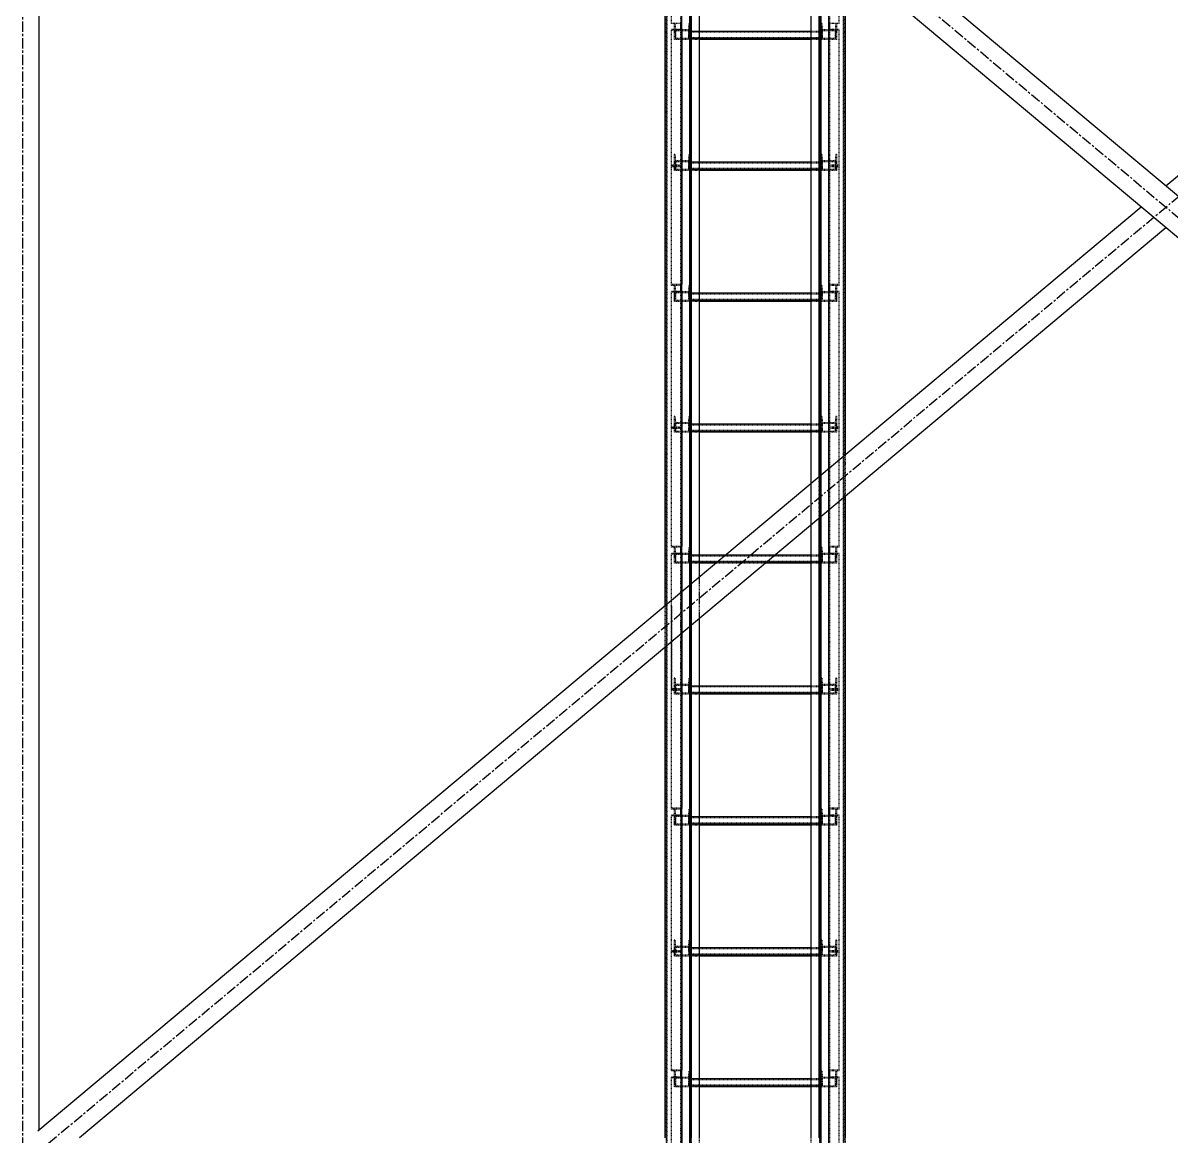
# Model space of a CAD drawing. Header units: millimetres. Extents: x 5143 to 30813, y 232 to 21408.
# Drawn here: x 10096 to 10972, y 12572 to 13421 of the extents above; entities that cross this region are included whole.
import ezdxf

# ---------------------------------------------------------------- set-up
doc = ezdxf.new("R2010")
doc.units = ezdxf.units.MM
doc.header["$LTSCALE"] = 0.25
for name, pattern in [('CENTER', [50.8, 31.75, -6.35, 6.35, -6.35]), ('XKITLINE00', [0]), ('XKITLINE02', [4, 2, -2]), ('XKITLINE03', [6, 3, -1, 1, -1])]:
    doc.linetypes.add(name, pattern=pattern)

msp = doc.modelspace()

# ---------------------------------------------------------------- linework, layer by layer
at = {"color": 1, "linetype": 'XKITLINE03'}
for p, q in [((10599, 12460.22), (10599, 14136.58)), ((10711, 12460.22), (10710.99, 14136.58)), ((10605, 12460.27), (10605, 14100.27)), ((10705, 14100.27), (10705, 12460.27)), ((10599.01, 13415.03), (10599.01, 13311.68)), ((10605.02, 13414.67), (10605.02, 13408.06)), ((10705, 13408.76), (10605.02, 13408.76)), ((10705, 13408.06), (10705, 13414.67)), ((10710.99, 13311.68), (10710.99, 13415.03)), ((10599.01, 13311.68), (10599.01, 13221.18)), ((10605.02, 13314.84), (10605.02, 13308.23)), ((10705, 13308.23), (10705, 13314.84)), ((10710.99, 13221.18), (10710.99, 13311.68)), ((10705, 13308.94), (10605.02, 13308.94)), ((10599.01, 13215.38), (10599.01, 13112.03)), ((10605.02, 13215.02), (10605.02, 13208.4)), ((10705, 13208.4), (10705, 13215.02)), ((10710.99, 13112.03), (10710.99, 13215.38)), ((10705, 13209.11), (10605.02, 13209.11)), ((10599.01, 13112.03), (10599.01, 13021.53)), ((10605.02, 13115.19), (10605.02, 13108.58)), ((10705, 13109.29), (10605.02, 13109.29)), ((10705, 13108.58), (10705, 13115.19)), ((10710.99, 13021.53), (10710.99, 13112.03)), ((10599.01, 13015.73), (10599.01, 12912.38)), ((10605.02, 13015.36), (10605.02, 13008.75)), ((10705, 13008.75), (10705, 13015.36)), ((10710.99, 12912.38), (10710.99, 13015.73)), ((10705, 13009.46), (10605.02, 13009.46)), ((10599.01, 12912.38), (10599.01, 12821.88)), ((10605.02, 12915.54), (10605.02, 12908.93)), ((10705, 12909.64), (10605.02, 12909.64)), ((10705, 12908.93), (10705, 12915.54)), ((10710.99, 12821.88), (10710.99, 12912.38)), ((10599.01, 12816.07), (10599.01, 12712.73)), ((10605.02, 12815.71), (10605.02, 12809.1)), ((10705, 12809.1), (10705, 12815.71)), ((10710.99, 12712.73), (10710.99, 12816.07)), ((10705, 12809.81), (10605.02, 12809.81)), ((10605.02, 12715.89), (10605.02, 12709.28)), ((10705, 12709.28), (10705, 12715.89)), ((10599.01, 12712.73), (10599.01, 12622.23)), ((10705, 12709.98), (10605.02, 12709.98)), ((10710.99, 12622.23), (10710.99, 12712.73)), ((10599.01, 12616.42), (10599.01, 12513.08)), ((10605.02, 12616.06), (10605.02, 12609.45)), ((10705, 12610.16), (10605.02, 12610.16)), ((10705, 12609.45), (10705, 12616.06)), ((10710.99, 12513.08), (10710.99, 12616.42))]:
    msp.add_line(p, q, dxfattribs=at)
at = {"color": 3, "linetype": 'XKITLINE02'}
for p, q in [((10587.15, 12464.01), (10587.15, 14108.01)), ((10587.68, 12464.27), (10587.68, 14108.55)), ((10604.92, 12464.27), (10604.92, 14108.55)), ((10605.45, 12464.01), (10605.45, 14108.01)), ((10704.55, 12464.01), (10704.54, 14108.01)), ((10705.08, 12464.27), (10705.07, 14108.55)), ((10722.31, 12464.27), (10722.31, 14108.55)), ((10722.85, 12464.01), (10722.84, 14108.01)), ((10605, 12460.27), (10605, 14101.46)), ((10605.85, 12460.36), (10605.85, 14101.37)), ((10612.5, 12461.41), (10612.5, 14101.41)), ((10704.15, 12460.36), (10704.15, 14101.37)), ((10705, 12460.27), (10705, 14101.46)), ((10606.3, 12512.75), (10606.3, 14066.32)), ((10723.69, 12527.64), (10723.69, 14052.58)), ((10697.5, 12461.41), (10697.5, 14036.38)), ((10591.01, 13420.22), (10591.01, 13511.34)), ((10598.21, 13414.69), (10598.21, 13510.72)), ((10599.01, 13414.69), (10599.01, 13511.34)), ((10710.99, 13414.69), (10710.99, 13511.34)), ((10711.79, 13414.69), (10711.79, 13510.72)), ((10718.99, 13420.22), (10718.99, 13511.34)), ((10598.21, 13420.22), (10591.01, 13420.22)), ((10593.7, 13420.16), (10593.02, 13420.16)), ((10593.02, 13420.16), (10593.02, 13414.67)), ((10593.02, 13420.16), (10593.02, 13413.55)), ((10593.7, 13420.16), (10594.08, 13415.37)), ((10593.7, 13420.16), (10593.7, 13413.55)), ((10599.01, 13420.5), (10598.21, 13420.5)), ((10598.21, 13312.23), (10598.21, 13420.5)), ((10599.01, 13311.68), (10599.01, 13420.5)), ((10604.34, 13420.16), (10603.95, 13415.37)), ((10605.02, 13420.16), (10604.34, 13420.16)), ((10604.34, 13420.16), (10604.34, 13413.55)), ((10605.02, 13420.16), (10605.02, 13414.67)), ((10605.02, 13420.16), (10605.02, 13413.55)), ((10705, 13420.16), (10705, 13413.55)), ((10705, 13420.16), (10705, 13414.67)), ((10705.68, 13420.16), (10705, 13420.16)), ((10705.68, 13420.16), (10705.68, 13413.55)), ((10705.68, 13420.16), (10706.06, 13415.37)), ((10710.99, 13311.68), (10710.99, 13420.5)), ((10711.79, 13420.5), (10710.99, 13420.5)), ((10711.79, 13312.23), (10711.79, 13420.5)), ((10718.99, 13420.22), (10711.79, 13420.22)), ((10716.32, 13420.16), (10715.93, 13415.37)), ((10716.32, 13420.16), (10716.32, 13413.55)), ((10717, 13420.16), (10716.32, 13420.16)), ((10717, 13420.16), (10717, 13413.55)), ((10717, 13420.16), (10717, 13414.67)), ((10598.21, 13415.58), (10591.01, 13415.58)), ((10591.01, 13311.68), (10591.01, 13415.58)), ((10599.01, 13415.03), (10591.01, 13415.03)), ((10605.02, 13414.67), (10593.02, 13414.67)), ((10593.02, 13414.67), (10593.02, 13408.06)), ((10593.7, 13413.55), (10593.02, 13413.55)), ((10593.02, 13413.55), (10593.02, 13408.06)), ((10605.02, 13408.06), (10593.02, 13408.06)), ((10593.7, 13413.55), (10594.08, 13408.75)), ((10603.95, 13415.37), (10594.08, 13415.37)), ((10594.08, 13415.37), (10594.08, 13408.75)), ((10603.95, 13408.75), (10594.08, 13408.75)), ((10599.01, 13414.69), (10598.21, 13414.69)), ((10603.95, 13415.37), (10603.95, 13408.75)), ((10604.34, 13413.55), (10603.95, 13408.75)), ((10605.02, 13413.55), (10604.34, 13413.55)), ((10605.02, 13414.67), (10605.02, 13408.06)), ((10605.02, 13408.06), (10605.02, 13414.25)), ((10612.5, 13414.25), (10605.02, 13414.25)), ((10705, 13414.21), (10605.02, 13414.21)), ((10705, 13413.59), (10605.02, 13413.59)), ((10605.02, 13413.55), (10605.02, 13408.06)), ((10705, 13413.55), (10605.02, 13413.55)), ((10705, 13409.4), (10605.02, 13409.4)), ((10705, 13408.82), (10605.02, 13408.82)), ((10612.5, 13408.76), (10605.02, 13408.76)), ((10612.5, 13408.06), (10605.02, 13408.06)), ((10705, 13414.25), (10697.5, 13414.25)), ((10705, 13408.76), (10697.5, 13408.76)), ((10705, 13408.06), (10697.5, 13408.06)), ((10705, 13414.67), (10705, 13408.06)), ((10717, 13414.67), (10705, 13414.67)), ((10705, 13408.06), (10705, 13414.25)), ((10705, 13413.55), (10705, 13408.06)), ((10705.68, 13413.55), (10705, 13413.55)), ((10717, 13408.06), (10705, 13408.06)), ((10705.68, 13413.55), (10706.06, 13408.75)), ((10706.06, 13415.37), (10706.06, 13408.75)), ((10715.93, 13415.37), (10706.06, 13415.37)), ((10715.93, 13408.75), (10706.06, 13408.75)), ((10718.99, 13415.03), (10710.99, 13415.03)), ((10711.79, 13414.69), (10710.99, 13414.69)), ((10718.99, 13415.58), (10711.79, 13415.58)), ((10715.93, 13415.37), (10715.93, 13408.75)), ((10716.32, 13413.55), (10715.93, 13408.75)), ((10717, 13413.55), (10716.32, 13413.55)), ((10717, 13414.67), (10717, 13408.06)), ((10717, 13413.55), (10717, 13408.06)), ((10718.99, 13311.68), (10718.99, 13415.58)), ((10593.7, 13320.33), (10593.02, 13320.33)), ((10593.02, 13320.33), (10593.02, 13314.84)), ((10593.02, 13320.33), (10593.02, 13313.72)), ((10593.7, 13320.33), (10594.08, 13315.54)), ((10593.7, 13320.33), (10593.7, 13313.72)), ((10604.34, 13320.33), (10603.95, 13315.54)), ((10605.02, 13320.33), (10604.34, 13320.33)), ((10604.34, 13320.33), (10604.34, 13313.72)), ((10605.02, 13320.33), (10605.02, 13314.84)), ((10605.02, 13320.33), (10605.02, 13313.72)), ((10705, 13313.72), (10705, 13320.33)), ((10705, 13320.33), (10705, 13314.84)), ((10705.68, 13320.33), (10705, 13320.33)), ((10705.68, 13320.33), (10705.68, 13313.72)), ((10705.68, 13320.33), (10706.06, 13315.54)), ((10716.32, 13320.33), (10715.93, 13315.54)), ((10716.32, 13320.33), (10716.32, 13313.72)), ((10717, 13320.33), (10716.32, 13320.33)), ((10717, 13320.33), (10717, 13313.72)), ((10717, 13320.33), (10717, 13314.84)), ((10598.21, 13312.23), (10591.01, 13312.23)), ((10591.01, 13220.57), (10591.01, 13311.68)), ((10599.01, 13311.68), (10591.01, 13311.68)), ((10599.01, 13311.68), (10591.01, 13311.68)), ((10598.21, 13311.07), (10591.01, 13311.07)), ((10605.02, 13314.84), (10593.02, 13314.84)), ((10593.02, 13314.84), (10593.02, 13308.23)), ((10593.7, 13313.72), (10593.02, 13313.72)), ((10593.02, 13313.72), (10593.02, 13308.23)), ((10593.7, 13313.72), (10594.08, 13308.93)), ((10603.95, 13315.54), (10594.08, 13315.54)), ((10594.08, 13315.54), (10594.08, 13308.93)), ((10599.01, 13317.15), (10598.21, 13317.15)), ((10598.21, 13215.04), (10598.21, 13311.07)), ((10599.01, 13215.04), (10599.01, 13311.68)), ((10603.95, 13315.54), (10603.95, 13308.93)), ((10604.34, 13313.72), (10603.95, 13308.93)), ((10605.02, 13313.72), (10604.34, 13313.72)), ((10605.02, 13314.84), (10605.02, 13308.23)), ((10605.02, 13308.23), (10605.02, 13314.43)), ((10612.5, 13314.43), (10605.02, 13314.43)), ((10705, 13314.39), (10605.02, 13314.39)), ((10705, 13313.76), (10605.02, 13313.76)), ((10605.02, 13313.72), (10605.02, 13308.23)), ((10705, 13313.72), (10605.02, 13313.72)), ((10705, 13314.43), (10697.5, 13314.43)), ((10705, 13314.84), (10705, 13308.23)), ((10717, 13314.84), (10705, 13314.84)), ((10705, 13308.23), (10705, 13314.43)), ((10705, 13313.72), (10705, 13308.23)), ((10705.68, 13313.72), (10705, 13313.72)), ((10705.68, 13313.72), (10706.06, 13308.93)), ((10706.06, 13315.54), (10706.06, 13308.93)), ((10715.93, 13315.54), (10706.06, 13315.54)), ((10711.79, 13317.15), (10710.99, 13317.15)), ((10710.99, 13215.04), (10710.99, 13311.68)), ((10718.99, 13311.68), (10710.99, 13311.68)), ((10718.99, 13311.68), (10710.99, 13311.68)), ((10718.99, 13312.23), (10711.79, 13312.23)), ((10711.79, 13215.04), (10711.79, 13311.07)), ((10718.99, 13311.07), (10711.79, 13311.07)), ((10715.93, 13315.54), (10715.93, 13308.93)), ((10716.32, 13313.72), (10715.93, 13308.93)), ((10717, 13313.72), (10716.32, 13313.72)), ((10717, 13314.84), (10717, 13308.23)), ((10717, 13313.72), (10717, 13308.23)), ((10718.99, 13220.57), (10718.99, 13311.68)), ((10605.02, 13308.23), (10593.02, 13308.23)), ((10603.95, 13308.93), (10594.08, 13308.93)), ((10599.01, 13305.55), (10598.21, 13305.55)), ((10705, 13309.57), (10605.02, 13309.57)), ((10705, 13308.99), (10605.02, 13308.99)), ((10612.5, 13308.94), (10605.02, 13308.94)), ((10612.5, 13308.23), (10605.02, 13308.23)), ((10705, 13308.94), (10697.5, 13308.94)), ((10705, 13308.23), (10697.5, 13308.23)), ((10717, 13308.23), (10705, 13308.23)), ((10715.93, 13308.93), (10706.06, 13308.93)), ((10711.79, 13305.55), (10710.99, 13305.55)), ((10599.01, 13221.18), (10591.01, 13221.18)), ((10598.21, 13220.57), (10591.01, 13220.57)), ((10598.21, 13215.92), (10591.01, 13215.92)), ((10591.01, 13112.03), (10591.01, 13215.92)), ((10599.01, 13215.38), (10591.01, 13215.38)), ((10593.7, 13220.51), (10593.02, 13220.51)), ((10593.02, 13220.51), (10593.02, 13215.02)), ((10593.02, 13220.51), (10593.02, 13213.89)), ((10605.02, 13215.02), (10593.02, 13215.02)), ((10593.02, 13215.02), (10593.02, 13208.4)), ((10593.7, 13220.51), (10594.08, 13215.71)), ((10593.7, 13220.51), (10593.7, 13213.89)), ((10603.95, 13215.71), (10594.08, 13215.71)), ((10594.08, 13215.71), (10594.08, 13209.1)), ((10599.01, 13220.85), (10598.21, 13220.85)), ((10598.21, 13112.58), (10598.21, 13220.85)), ((10599.01, 13215.04), (10598.21, 13215.04)), ((10599.01, 13112.03), (10599.01, 13220.85)), ((10604.34, 13220.51), (10603.95, 13215.71)), ((10603.95, 13215.71), (10603.95, 13209.1)), ((10605.02, 13220.51), (10604.34, 13220.51)), ((10604.34, 13220.51), (10604.34, 13213.89)), ((10605.02, 13220.51), (10605.02, 13215.02)), ((10605.02, 13220.51), (10605.02, 13213.89)), ((10605.02, 13215.02), (10605.02, 13208.4)), ((10605.02, 13208.4), (10605.02, 13214.6)), ((10612.5, 13214.6), (10605.02, 13214.6)), ((10705, 13214.56), (10605.02, 13214.56)), ((10705, 13214.6), (10697.5, 13214.6)), ((10705, 13220.51), (10705, 13213.89)), ((10705, 13220.51), (10705, 13215.02)), ((10705.68, 13220.51), (10705, 13220.51)), ((10705, 13215.02), (10705, 13208.4)), ((10717, 13215.02), (10705, 13215.02)), ((10705, 13208.4), (10705, 13214.6)), ((10705.68, 13220.51), (10705.68, 13213.89)), ((10705.68, 13220.51), (10706.06, 13215.71)), ((10706.06, 13215.71), (10706.06, 13209.1)), ((10715.93, 13215.71), (10706.06, 13215.71)), ((10718.99, 13221.18), (10710.99, 13221.18)), ((10710.99, 13112.03), (10710.99, 13220.85)), ((10711.79, 13220.85), (10710.99, 13220.85)), ((10718.99, 13215.38), (10710.99, 13215.38)), ((10711.79, 13215.04), (10710.99, 13215.04)), ((10711.79, 13112.58), (10711.79, 13220.85)), ((10718.99, 13220.57), (10711.79, 13220.57)), ((10718.99, 13215.92), (10711.79, 13215.92)), ((10716.32, 13220.51), (10715.93, 13215.71)), ((10715.93, 13215.71), (10715.93, 13209.1)), ((10716.32, 13220.51), (10716.32, 13213.89)), ((10717, 13220.51), (10716.32, 13220.51)), ((10717, 13220.51), (10717, 13213.89)), ((10717, 13220.51), (10717, 13215.02)), ((10717, 13215.02), (10717, 13208.4)), ((10718.99, 13112.03), (10718.99, 13215.92)), ((10593.7, 13213.89), (10593.02, 13213.89)), ((10593.02, 13213.89), (10593.02, 13208.4)), ((10605.02, 13208.4), (10593.02, 13208.4)), ((10593.7, 13213.89), (10594.08, 13209.1)), ((10603.95, 13209.1), (10594.08, 13209.1)), ((10604.34, 13213.89), (10603.95, 13209.1)), ((10605.02, 13213.89), (10604.34, 13213.89)), ((10705, 13213.93), (10605.02, 13213.93)), ((10605.02, 13213.89), (10605.02, 13208.4)), ((10705, 13213.89), (10605.02, 13213.89)), ((10705, 13209.75), (10605.02, 13209.75)), ((10705, 13209.17), (10605.02, 13209.17)), ((10612.5, 13209.11), (10605.02, 13209.11)), ((10612.5, 13208.4), (10605.02, 13208.4)), ((10705, 13209.11), (10697.5, 13209.11)), ((10705, 13208.4), (10697.5, 13208.4)), ((10705, 13213.89), (10705, 13208.4)), ((10705.68, 13213.89), (10705, 13213.89)), ((10717, 13208.4), (10705, 13208.4)), ((10705.68, 13213.89), (10706.06, 13209.1)), ((10715.93, 13209.1), (10706.06, 13209.1)), ((10716.32, 13213.89), (10715.93, 13209.1)), ((10717, 13213.89), (10716.32, 13213.89)), ((10717, 13213.89), (10717, 13208.4)), ((10593.7, 13120.68), (10593.02, 13120.68)), ((10593.02, 13120.68), (10593.02, 13115.19)), ((10593.02, 13120.68), (10593.02, 13114.07)), ((10593.7, 13120.68), (10594.08, 13115.89)), ((10593.7, 13120.68), (10593.7, 13114.07)), ((10604.34, 13120.68), (10603.95, 13115.89)), ((10605.02, 13120.68), (10604.34, 13120.68)), ((10604.34, 13120.68), (10604.34, 13114.07)), ((10605.02, 13120.68), (10605.02, 13115.19)), ((10605.02, 13120.68), (10605.02, 13114.07)), ((10705, 13120.68), (10705, 13114.07)), ((10705, 13120.68), (10705, 13115.19)), ((10705.68, 13120.68), (10705, 13120.68)), ((10705.68, 13120.68), (10705.68, 13114.07)), ((10705.68, 13120.68), (10706.06, 13115.89)), ((10716.32, 13120.68), (10715.93, 13115.89)), ((10716.32, 13120.68), (10716.32, 13114.07)), ((10717, 13120.68), (10716.32, 13120.68)), ((10717, 13120.68), (10717, 13114.07)), ((10717, 13120.68), (10717, 13115.19)), ((10598.21, 13112.58), (10591.01, 13112.58)), ((10599.01, 13112.03), (10591.01, 13112.03)), ((10591.01, 13020.91), (10591.01, 13112.03)), ((10599.01, 13112.03), (10591.01, 13112.03)), ((10598.21, 13111.42), (10591.01, 13111.42)), ((10605.02, 13115.19), (10593.02, 13115.19)), ((10593.02, 13115.19), (10593.02, 13108.58)), ((10593.7, 13114.07), (10593.02, 13114.07)), ((10593.02, 13114.07), (10593.02, 13108.58)), ((10593.7, 13114.07), (10594.08, 13109.28)), ((10603.95, 13115.89), (10594.08, 13115.89)), ((10594.08, 13115.89), (10594.08, 13109.28)), ((10603.95, 13109.28), (10594.08, 13109.28)), ((10599.01, 13117.5), (10598.21, 13117.5)), ((10598.21, 13015.39), (10598.21, 13111.42)), ((10599.01, 13015.39), (10599.01, 13112.03)), ((10603.95, 13115.89), (10603.95, 13109.28)), ((10604.34, 13114.07), (10603.95, 13109.28)), ((10605.02, 13114.07), (10604.34, 13114.07)), ((10605.02, 13115.19), (10605.02, 13108.58)), ((10605.02, 13108.58), (10605.02, 13114.78)), ((10612.5, 13114.78), (10605.02, 13114.78)), ((10705, 13114.74), (10605.02, 13114.74)), ((10705, 13114.11), (10605.02, 13114.11)), ((10705, 13114.07), (10605.02, 13114.07)), ((10605.02, 13114.07), (10605.02, 13108.58)), ((10705, 13109.92), (10605.02, 13109.92)), ((10705, 13109.34), (10605.02, 13109.34)), ((10612.5, 13109.29), (10605.02, 13109.29)), ((10705, 13114.78), (10697.5, 13114.78)), ((10705, 13109.29), (10697.5, 13109.29)), ((10705, 13115.19), (10705, 13108.58)), ((10717, 13115.19), (10705, 13115.19)), ((10705, 13108.58), (10705, 13114.78)), ((10705, 13114.07), (10705, 13108.58)), ((10705.68, 13114.07), (10705, 13114.07)), ((10705.68, 13114.07), (10706.06, 13109.28)), ((10706.06, 13115.89), (10706.06, 13109.28)), ((10715.93, 13115.89), (10706.06, 13115.89)), ((10715.93, 13109.28), (10706.06, 13109.28)), ((10711.79, 13117.5), (10710.99, 13117.5)), ((10710.99, 13015.39), (10710.99, 13112.03)), ((10718.99, 13112.03), (10710.99, 13112.03)), ((10718.99, 13112.03), (10710.99, 13112.03)), ((10718.99, 13112.58), (10711.79, 13112.58)), ((10711.79, 13015.39), (10711.79, 13111.42)), ((10718.99, 13111.42), (10711.79, 13111.42)), ((10715.93, 13115.89), (10715.93, 13109.28)), ((10716.32, 13114.07), (10715.93, 13109.28)), ((10717, 13114.07), (10716.32, 13114.07)), ((10717, 13115.19), (10717, 13108.58)), ((10717, 13114.07), (10717, 13108.58)), ((10718.99, 13020.91), (10718.99, 13112.03)), ((10605.02, 13108.58), (10593.02, 13108.58)), ((10599.01, 13105.89), (10598.21, 13105.89)), ((10612.5, 13108.58), (10605.02, 13108.58)), ((10705, 13108.58), (10697.5, 13108.58)), ((10717, 13108.58), (10705, 13108.58)), ((10711.79, 13105.89), (10710.99, 13105.89)), ((10723.69, 13059.66), (10723.69, 13091.44)), ((10703.69, 13042.91), (10703.69, 13074.69)), ((10697.5, 13037.72), (10697.5, 13069.5)), ((10599.01, 13021.53), (10591.01, 13021.53)), ((10598.21, 13020.91), (10591.01, 13020.91)), ((10598.21, 13016.27), (10591.01, 13016.27)), ((10591.01, 12912.38), (10591.01, 13016.27)), ((10599.01, 13015.73), (10591.01, 13015.73)), ((10593.7, 13020.85), (10593.02, 13020.85)), ((10593.02, 13020.85), (10593.02, 13015.36)), ((10593.02, 13020.85), (10593.02, 13014.24)), ((10605.02, 13015.36), (10593.02, 13015.36)), ((10593.02, 13015.36), (10593.02, 13008.75)), ((10593.7, 13014.24), (10593.02, 13014.24)), ((10593.02, 13014.24), (10593.02, 13008.75)), ((10593.7, 13020.85), (10594.08, 13016.06)), ((10593.7, 13020.85), (10593.7, 13014.24)), ((10593.7, 13014.24), (10594.08, 13009.45)), ((10603.95, 13016.06), (10594.08, 13016.06)), ((10594.08, 13016.06), (10594.08, 13009.45)), ((10599.01, 13021.2), (10598.21, 13021.2)), ((10598.21, 12912.93), (10598.21, 13021.2)), ((10599.01, 13015.39), (10598.21, 13015.39)), ((10599.01, 12983.02), (10599.01, 13021.2)), ((10604.34, 13020.85), (10603.95, 13016.06)), ((10603.95, 13016.06), (10603.95, 13009.45)), ((10604.34, 13014.24), (10603.95, 13009.45)), ((10605.02, 13020.85), (10604.34, 13020.85)), ((10604.34, 13020.85), (10604.34, 13014.24)), ((10605.02, 13014.24), (10604.34, 13014.24)), ((10605.02, 13020.85), (10605.02, 13015.36)), ((10605.02, 13020.85), (10605.02, 13014.24)), ((10605.02, 13015.36), (10605.02, 13008.75)), ((10605.02, 13008.75), (10605.02, 13014.95)), ((10612.5, 13014.95), (10605.02, 13014.95)), ((10705, 13014.91), (10605.02, 13014.91)), ((10705, 13014.28), (10605.02, 13014.28)), ((10705, 13014.24), (10605.02, 13014.24)), ((10605.02, 13014.24), (10605.02, 13008.75)), ((10670.3, 13014.95), (10632.35, 13014.95)), ((10705, 13014.95), (10697.5, 13014.95)), ((10705, 13020.85), (10705, 13014.24)), ((10705, 13020.85), (10705, 13015.36)), ((10705.68, 13020.85), (10705, 13020.85)), ((10705, 13015.36), (10705, 13008.75)), ((10717, 13015.36), (10705, 13015.36)), ((10705, 13008.75), (10705, 13014.95)), ((10705, 13014.24), (10705, 13008.75)), ((10705.68, 13014.24), (10705, 13014.24)), ((10705.68, 13020.85), (10705.68, 13014.24)), ((10705.68, 13020.85), (10706.06, 13016.06)), ((10705.68, 13014.24), (10706.06, 13009.45)), ((10706.06, 13016.06), (10706.06, 13009.45)), ((10715.93, 13016.06), (10706.06, 13016.06)), ((10718.99, 13021.53), (10710.99, 13021.53)), ((10710.99, 12912.38), (10710.99, 13021.2)), ((10711.79, 13021.2), (10710.99, 13021.2)), ((10718.99, 13015.73), (10710.99, 13015.73)), ((10711.79, 13015.39), (10710.99, 13015.39)), ((10711.79, 12912.93), (10711.79, 13021.2)), ((10718.99, 13020.91), (10711.79, 13020.91)), ((10718.99, 13016.27), (10711.79, 13016.27)), ((10716.32, 13020.85), (10715.93, 13016.06)), ((10715.93, 13016.06), (10715.93, 13009.45)), ((10716.32, 13014.24), (10715.93, 13009.45)), ((10716.32, 13020.85), (10716.32, 13014.24)), ((10717, 13020.85), (10716.32, 13020.85)), ((10717, 13014.24), (10716.32, 13014.24)), ((10717, 13020.85), (10717, 13014.24)), ((10717, 13020.85), (10717, 13015.36)), ((10717, 13015.36), (10717, 13008.75)), ((10717, 13014.24), (10717, 13008.75)), ((10718.99, 12912.38), (10718.99, 13016.27)), ((10605.02, 13008.75), (10593.02, 13008.75)), ((10603.95, 13009.45), (10594.08, 13009.45)), ((10705, 13010.1), (10605.02, 13010.1)), ((10705, 13009.51), (10605.02, 13009.51)), ((10612.5, 13009.46), (10605.02, 13009.46)), ((10612.5, 13008.75), (10605.02, 13008.75)), ((10662.9, 13008.75), (10624.95, 13008.75)), ((10663.74, 13009.46), (10625.79, 13009.46)), ((10705, 13009.46), (10697.5, 13009.46)), ((10705, 13008.75), (10697.5, 13008.75)), ((10717, 13008.75), (10705, 13008.75)), ((10715.93, 13009.45), (10706.06, 13009.45)), ((10612.5, 12966.55), (10612.5, 12998.33)), ((10606.3, 12961.36), (10606.3, 12993.14)), ((10598.21, 12982.35), (10598.21, 12917.85)), ((10599.01, 12912.38), (10599.01, 12983.02)), ((10586.3, 12944.61), (10586.3, 12976.39)), ((10591.01, 12976.32), (10591.01, 12912.93)), ((10593.7, 12921.03), (10593.02, 12921.03)), ((10593.02, 12921.03), (10593.02, 12915.54)), ((10593.02, 12921.03), (10593.02, 12914.42)), ((10593.7, 12921.03), (10594.08, 12916.24)), ((10593.7, 12921.03), (10593.7, 12914.42)), ((10599.01, 12917.85), (10598.21, 12917.85)), ((10604.34, 12921.03), (10603.95, 12916.24)), ((10605.02, 12921.03), (10604.34, 12921.03)), ((10604.34, 12921.03), (10604.34, 12914.42)), ((10605.02, 12921.03), (10605.02, 12915.54)), ((10605.02, 12921.03), (10605.02, 12914.42)), ((10705, 12921.03), (10705, 12914.42)), ((10705, 12921.03), (10705, 12915.54)), ((10705.68, 12921.03), (10705, 12921.03)), ((10705.68, 12921.03), (10705.68, 12914.42)), ((10705.68, 12921.03), (10706.06, 12916.24)), ((10711.79, 12917.85), (10710.99, 12917.85)), ((10716.32, 12921.03), (10715.93, 12916.24)), ((10716.32, 12921.03), (10716.32, 12914.42)), ((10717, 12921.03), (10716.32, 12921.03)), ((10717, 12921.03), (10717, 12914.42)), ((10717, 12921.03), (10717, 12915.54)), ((10598.21, 12912.93), (10591.01, 12912.93)), ((10591.01, 12821.26), (10591.01, 12912.38)), ((10599.01, 12912.38), (10591.01, 12912.38)), ((10599.01, 12912.38), (10591.01, 12912.38)), ((10598.21, 12911.77), (10591.01, 12911.77)), ((10605.02, 12915.54), (10593.02, 12915.54)), ((10593.02, 12915.54), (10593.02, 12908.93)), ((10593.7, 12914.42), (10593.02, 12914.42)), ((10593.02, 12914.42), (10593.02, 12908.93)), ((10605.02, 12908.93), (10593.02, 12908.93)), ((10593.7, 12914.42), (10594.08, 12909.63)), ((10603.95, 12916.24), (10594.08, 12916.24)), ((10594.08, 12916.24), (10594.08, 12909.63)), ((10603.95, 12909.63), (10594.08, 12909.63)), ((10598.21, 12815.74), (10598.21, 12911.77)), ((10599.01, 12815.74), (10599.01, 12912.38)), ((10603.95, 12916.24), (10603.95, 12909.63)), ((10604.34, 12914.42), (10603.95, 12909.63)), ((10605.02, 12914.42), (10604.34, 12914.42)), ((10605.02, 12915.54), (10605.02, 12908.93)), ((10605.02, 12908.93), (10605.02, 12915.13)), ((10612.5, 12915.13), (10605.02, 12915.13)), ((10705, 12915.09), (10605.02, 12915.09)), ((10705, 12914.46), (10605.02, 12914.46)), ((10705, 12914.42), (10605.02, 12914.42)), ((10605.02, 12914.42), (10605.02, 12908.93)), ((10705, 12910.27), (10605.02, 12910.27)), ((10705, 12909.69), (10605.02, 12909.69)), ((10612.5, 12909.64), (10605.02, 12909.64)), ((10612.5, 12908.93), (10605.02, 12908.93)), ((10705, 12915.13), (10697.5, 12915.13)), ((10705, 12909.64), (10697.5, 12909.64)), ((10705, 12908.93), (10697.5, 12908.93)), ((10705, 12915.54), (10705, 12908.93)), ((10717, 12915.54), (10705, 12915.54)), ((10705, 12908.93), (10705, 12915.13)), ((10705, 12914.42), (10705, 12908.93)), ((10705.68, 12914.42), (10705, 12914.42)), ((10717, 12908.93), (10705, 12908.93)), ((10705.68, 12914.42), (10706.06, 12909.63)), ((10706.06, 12916.24), (10706.06, 12909.63)), ((10715.93, 12916.24), (10706.06, 12916.24)), ((10715.93, 12909.63), (10706.06, 12909.63)), ((10710.99, 12815.74), (10710.99, 12912.38)), ((10718.99, 12912.38), (10710.99, 12912.38)), ((10718.99, 12912.38), (10710.99, 12912.38)), ((10718.99, 12912.93), (10711.79, 12912.93)), ((10711.79, 12815.74), (10711.79, 12911.77)), ((10718.99, 12911.77), (10711.79, 12911.77)), ((10715.93, 12916.24), (10715.93, 12909.63)), ((10716.32, 12914.42), (10715.93, 12909.63)), ((10717, 12914.42), (10716.32, 12914.42)), ((10717, 12915.54), (10717, 12908.93)), ((10717, 12914.42), (10717, 12908.93)), ((10718.99, 12821.26), (10718.99, 12912.38)), ((10599.01, 12906.24), (10598.21, 12906.24)), ((10711.79, 12906.24), (10710.99, 12906.24)), ((10599.01, 12821.88), (10591.01, 12821.88)), ((10598.21, 12821.26), (10591.01, 12821.26)), ((10593.7, 12821.2), (10593.02, 12821.2)), ((10593.02, 12821.2), (10593.02, 12815.71)), ((10593.02, 12821.2), (10593.02, 12814.59)), ((10593.7, 12821.2), (10594.08, 12816.41)), ((10593.7, 12821.2), (10593.7, 12814.59)), ((10599.01, 12821.54), (10598.21, 12821.54)), ((10598.21, 12713.28), (10598.21, 12821.54)), ((10599.01, 12712.73), (10599.01, 12821.54)), ((10604.34, 12821.2), (10603.95, 12816.41)), ((10605.02, 12821.2), (10604.34, 12821.2)), ((10604.34, 12821.2), (10604.34, 12814.59)), ((10605.02, 12821.2), (10605.02, 12815.71)), ((10605.02, 12821.2), (10605.02, 12814.59)), ((10705, 12821.2), (10705, 12814.59)), ((10705, 12821.2), (10705, 12815.71)), ((10705.68, 12821.2), (10705, 12821.2)), ((10705.68, 12821.2), (10705.68, 12814.59)), ((10705.68, 12821.2), (10706.06, 12816.41)), ((10718.99, 12821.88), (10710.99, 12821.88)), ((10710.99, 12712.73), (10710.99, 12821.54)), ((10711.79, 12821.54), (10710.99, 12821.54)), ((10711.79, 12713.28), (10711.79, 12821.54)), ((10718.99, 12821.26), (10711.79, 12821.26)), ((10716.32, 12821.2), (10715.93, 12816.41)), ((10716.32, 12821.2), (10716.32, 12814.59)), ((10717, 12821.2), (10716.32, 12821.2)), ((10717, 12821.2), (10717, 12814.59)), ((10717, 12821.2), (10717, 12815.71)), ((10598.21, 12816.62), (10591.01, 12816.62)), ((10591.01, 12712.73), (10591.01, 12816.62)), ((10599.01, 12816.07), (10591.01, 12816.07)), ((10605.02, 12815.71), (10593.02, 12815.71)), ((10593.02, 12815.71), (10593.02, 12809.1)), ((10593.7, 12814.59), (10593.02, 12814.59)), ((10593.02, 12814.59), (10593.02, 12809.1)), ((10593.7, 12814.59), (10594.08, 12809.8)), ((10603.95, 12816.41), (10594.08, 12816.41)), ((10594.08, 12816.41), (10594.08, 12809.8)), ((10599.01, 12815.74), (10598.21, 12815.74)), ((10603.95, 12816.41), (10603.95, 12809.8)), ((10604.34, 12814.59), (10603.95, 12809.8)), ((10605.02, 12814.59), (10604.34, 12814.59)), ((10605.02, 12815.71), (10605.02, 12809.1)), ((10605.02, 12809.1), (10605.02, 12815.3)), ((10612.5, 12815.3), (10605.02, 12815.3)), ((10705, 12815.26), (10605.02, 12815.26)), ((10705, 12814.63), (10605.02, 12814.63)), ((10705, 12814.59), (10605.02, 12814.59)), ((10605.02, 12814.59), (10605.02, 12809.1)), ((10705, 12815.3), (10697.5, 12815.3)), ((10705, 12815.71), (10705, 12809.1)), ((10717, 12815.71), (10705, 12815.71)), ((10705, 12809.1), (10705, 12815.3)), ((10705, 12814.59), (10705, 12809.1)), ((10705.68, 12814.59), (10705, 12814.59)), ((10705.68, 12814.59), (10706.06, 12809.8)), ((10706.06, 12816.41), (10706.06, 12809.8)), ((10715.93, 12816.41), (10706.06, 12816.41)), ((10718.99, 12816.07), (10710.99, 12816.07)), ((10711.79, 12815.74), (10710.99, 12815.74)), ((10718.99, 12816.62), (10711.79, 12816.62)), ((10715.93, 12816.41), (10715.93, 12809.8)), ((10716.32, 12814.59), (10715.93, 12809.8)), ((10717, 12814.59), (10716.32, 12814.59)), ((10717, 12815.71), (10717, 12809.1)), ((10717, 12814.59), (10717, 12809.1)), ((10718.99, 12712.73), (10718.99, 12816.62)), ((10605.02, 12809.1), (10593.02, 12809.1)), ((10603.95, 12809.8), (10594.08, 12809.8)), ((10705, 12810.45), (10605.02, 12810.45)), ((10705, 12809.86), (10605.02, 12809.86)), ((10612.5, 12809.81), (10605.02, 12809.81)), ((10612.5, 12809.1), (10605.02, 12809.1)), ((10705, 12809.81), (10697.5, 12809.81)), ((10705, 12809.1), (10697.5, 12809.1)), ((10717, 12809.1), (10705, 12809.1)), ((10715.93, 12809.8), (10706.06, 12809.8)), ((10593.7, 12721.38), (10593.02, 12721.38)), ((10593.02, 12721.38), (10593.02, 12715.89)), ((10593.02, 12721.38), (10593.02, 12714.77)), ((10605.02, 12715.89), (10593.02, 12715.89)), ((10593.02, 12715.89), (10593.02, 12709.28)), ((10593.7, 12721.38), (10594.08, 12716.58)), ((10593.7, 12721.38), (10593.7, 12714.77)), ((10603.95, 12716.58), (10594.08, 12716.58)), ((10594.08, 12716.58), (10594.08, 12709.97)), ((10599.01, 12718.2), (10598.21, 12718.2)), ((10604.34, 12721.38), (10603.95, 12716.58)), ((10603.95, 12716.58), (10603.95, 12709.97)), ((10605.02, 12721.38), (10604.34, 12721.38)), ((10604.34, 12721.38), (10604.34, 12714.77)), ((10605.02, 12721.38), (10605.02, 12715.89)), ((10605.02, 12721.38), (10605.02, 12714.77)), ((10605.02, 12715.89), (10605.02, 12709.28)), ((10605.02, 12709.28), (10605.02, 12715.47)), ((10612.5, 12715.47), (10605.02, 12715.47)), ((10705, 12715.43), (10605.02, 12715.43)), ((10705, 12715.47), (10697.5, 12715.47)), ((10705, 12721.38), (10705, 12714.77)), ((10705, 12721.38), (10705, 12715.89)), ((10705.68, 12721.38), (10705, 12721.38)), ((10705, 12715.89), (10705, 12709.28)), ((10717, 12715.89), (10705, 12715.89)), ((10705, 12709.28), (10705, 12715.47)), ((10705.68, 12721.38), (10705.68, 12714.77)), ((10705.68, 12721.38), (10706.06, 12716.58)), ((10706.06, 12716.58), (10706.06, 12709.97)), ((10715.93, 12716.58), (10706.06, 12716.58)), ((10711.79, 12718.2), (10710.99, 12718.2)), ((10716.32, 12721.38), (10715.93, 12716.58)), ((10715.93, 12716.58), (10715.93, 12709.97)), ((10716.32, 12721.38), (10716.32, 12714.77)), ((10717, 12721.38), (10716.32, 12721.38)), ((10717, 12721.38), (10717, 12714.77)), ((10717, 12721.38), (10717, 12715.89)), ((10717, 12715.89), (10717, 12709.28)), ((10598.21, 12713.28), (10591.01, 12713.28)), ((10591.01, 12621.61), (10591.01, 12712.73)), ((10599.01, 12712.73), (10591.01, 12712.73)), ((10599.01, 12712.73), (10591.01, 12712.73)), ((10598.21, 12712.11), (10591.01, 12712.11)), ((10593.7, 12714.77), (10593.02, 12714.77)), ((10593.02, 12714.77), (10593.02, 12709.28)), ((10605.02, 12709.28), (10593.02, 12709.28)), ((10593.7, 12714.77), (10594.08, 12709.97)), ((10603.95, 12709.97), (10594.08, 12709.97)), ((10598.21, 12616.09), (10598.21, 12712.11)), ((10599.01, 12706.59), (10598.21, 12706.59)), ((10599.01, 12616.09), (10599.01, 12712.73)), ((10604.34, 12714.77), (10603.95, 12709.97)), ((10605.02, 12714.77), (10604.34, 12714.77)), ((10705, 12714.81), (10605.02, 12714.81)), ((10705, 12714.77), (10605.02, 12714.77)), ((10605.02, 12714.77), (10605.02, 12709.28)), ((10705, 12710.62), (10605.02, 12710.62)), ((10705, 12710.04), (10605.02, 12710.04)), ((10612.5, 12709.98), (10605.02, 12709.98)), ((10612.5, 12709.28), (10605.02, 12709.28)), ((10705, 12709.98), (10697.5, 12709.98)), ((10705, 12709.28), (10697.5, 12709.28)), ((10705, 12714.77), (10705, 12709.28)), ((10705.68, 12714.77), (10705, 12714.77)), ((10717, 12709.28), (10705, 12709.28)), ((10705.68, 12714.77), (10706.06, 12709.97)), ((10715.93, 12709.97), (10706.06, 12709.97)), ((10718.99, 12712.73), (10710.99, 12712.73)), ((10710.99, 12616.09), (10710.99, 12712.73)), ((10718.99, 12712.73), (10710.99, 12712.73)), ((10711.79, 12706.59), (10710.99, 12706.59)), ((10718.99, 12713.28), (10711.79, 12713.28)), ((10711.79, 12616.09), (10711.79, 12712.11)), ((10718.99, 12712.11), (10711.79, 12712.11)), ((10716.32, 12714.77), (10715.93, 12709.97)), ((10717, 12714.77), (10716.32, 12714.77)), ((10717, 12714.77), (10717, 12709.28)), ((10718.99, 12621.61), (10718.99, 12712.73)), ((10599.01, 12622.23), (10591.01, 12622.23)), ((10598.21, 12621.61), (10591.01, 12621.61)), ((10593.7, 12621.55), (10593.02, 12621.55)), ((10593.02, 12621.55), (10593.02, 12616.06)), ((10593.02, 12621.55), (10593.02, 12614.94)), ((10593.7, 12621.55), (10594.08, 12616.76)), ((10593.7, 12621.55), (10593.7, 12614.94)), ((10599.01, 12621.89), (10598.21, 12621.89)), ((10598.21, 12513.62), (10598.21, 12621.89)), ((10599.01, 12557.22), (10599.01, 12621.89)), ((10604.34, 12621.55), (10603.95, 12616.76)), ((10605.02, 12621.55), (10604.34, 12621.55)), ((10604.34, 12621.55), (10604.34, 12614.94)), ((10605.02, 12621.55), (10605.02, 12616.06)), ((10605.02, 12621.55), (10605.02, 12614.94)), ((10705, 12621.55), (10705, 12614.94)), ((10705, 12621.55), (10705, 12616.06)), ((10705.68, 12621.55), (10705, 12621.55)), ((10705.68, 12621.55), (10705.68, 12614.94)), ((10705.68, 12621.55), (10706.06, 12616.76)), ((10718.99, 12622.23), (10710.99, 12622.23)), ((10710.99, 12513.08), (10710.99, 12621.89)), ((10711.79, 12621.89), (10710.99, 12621.89)), ((10711.79, 12513.62), (10711.79, 12621.89)), ((10718.99, 12621.61), (10711.79, 12621.61)), ((10716.32, 12621.55), (10715.93, 12616.76)), ((10716.32, 12621.55), (10716.32, 12614.94)), ((10717, 12621.55), (10716.32, 12621.55)), ((10717, 12621.55), (10717, 12614.94)), ((10717, 12621.55), (10717, 12616.06)), ((10598.21, 12616.97), (10591.01, 12616.97)), ((10591.01, 12513.08), (10591.01, 12616.97)), ((10599.01, 12616.42), (10591.01, 12616.42)), ((10605.02, 12616.06), (10593.02, 12616.06)), ((10593.02, 12616.06), (10593.02, 12609.45)), ((10593.7, 12614.94), (10593.02, 12614.94)), ((10593.02, 12614.94), (10593.02, 12609.45)), ((10593.7, 12614.94), (10594.08, 12610.15)), ((10603.95, 12616.76), (10594.08, 12616.76)), ((10594.08, 12616.76), (10594.08, 12610.15)), ((10603.95, 12610.15), (10594.08, 12610.15)), ((10599.01, 12616.09), (10598.21, 12616.09)), ((10603.95, 12616.76), (10603.95, 12610.15)), ((10604.34, 12614.94), (10603.95, 12610.15)), ((10605.02, 12614.94), (10604.34, 12614.94)), ((10605.02, 12616.06), (10605.02, 12609.45)), ((10605.02, 12609.45), (10605.02, 12615.65)), ((10612.5, 12615.65), (10605.02, 12615.65)), ((10705, 12615.61), (10605.02, 12615.61)), ((10705, 12614.98), (10605.02, 12614.98)), ((10705, 12614.94), (10605.02, 12614.94)), ((10605.02, 12614.94), (10605.02, 12609.45)), ((10705, 12610.79), (10605.02, 12610.79)), ((10705, 12610.21), (10605.02, 12610.21)), ((10612.5, 12610.16), (10605.02, 12610.16)), ((10705, 12615.65), (10697.5, 12615.65)), ((10705, 12610.16), (10697.5, 12610.16)), ((10705, 12616.06), (10705, 12609.45)), ((10717, 12616.06), (10705, 12616.06)), ((10705, 12609.45), (10705, 12615.65)), ((10705, 12614.94), (10705, 12609.45)), ((10705.68, 12614.94), (10705, 12614.94)), ((10705.68, 12614.94), (10706.06, 12610.15)), ((10706.06, 12616.76), (10706.06, 12610.15)), ((10715.93, 12616.76), (10706.06, 12616.76)), ((10715.93, 12610.15), (10706.06, 12610.15)), ((10718.99, 12616.42), (10710.99, 12616.42)), ((10711.79, 12616.09), (10710.99, 12616.09)), ((10718.99, 12616.97), (10711.79, 12616.97)), ((10715.93, 12616.76), (10715.93, 12610.15)), ((10716.32, 12614.94), (10715.93, 12610.15)), ((10717, 12614.94), (10716.32, 12614.94)), ((10717, 12616.06), (10717, 12609.45)), ((10717, 12614.94), (10717, 12609.45)), ((10718.99, 12513.08), (10718.99, 12616.97)), ((10605.02, 12609.45), (10593.02, 12609.45)), ((10612.5, 12609.45), (10605.02, 12609.45)), ((10705, 12609.45), (10697.5, 12609.45)), ((10717, 12609.45), (10705, 12609.45))]:
    msp.add_line(p, q, dxfattribs=at)
at = {"color": 8, "linetype": 'CENTER'}
for p, q in [((10096.38, 14010.27), (11840, 12550.27)), ((10096.38, 12550.27), (11840, 14010.27)), ((10096.38, 12550.27), (10096.38, 14010.27))]:
    msp.add_line(p, q, dxfattribs=at)
at = {"color": 8, "linetype": 'XKITLINE00'}
for p, q in [((11763.8, 12629.97), (10139.58, 13989.99)), ((11763.8, 12598.19), (10108.39, 13984.33)), ((10108.56, 13984.18), (10108.56, 12576.36)), ((11763.8, 13962.36), (10968.19, 13296.16)), ((10949.21, 13280.27), (10107.83, 12575.75)), ((10968.19, 13264.39), (10139.6, 12570.57))]:
    msp.add_line(p, q, dxfattribs=at)
at = {"color": 7, "linetype": 'XKITLINE00'}
for p, q in [((10586.3, 12976.39), (10586.3, 13584.15)), ((10606.3, 12993.14), (10606.3, 13567.41)), ((10612.5, 12998.33), (10612.5, 13562.22)), ((10697.5, 13069.5), (10697.5, 13491.05)), ((10703.69, 13074.69), (10703.69, 13485.86)), ((10723.69, 13091.44), (10723.69, 13469.11)), ((10697.5, 13414.25), (10612.5, 13414.25)), ((10697.5, 13408.76), (10612.5, 13408.76)), ((10697.5, 13408.06), (10612.5, 13408.06)), ((10697.5, 13314.43), (10612.5, 13314.43)), ((10697.5, 13308.94), (10612.5, 13308.94)), ((10697.5, 13308.23), (10612.5, 13308.23)), ((10697.5, 13214.6), (10612.5, 13214.6)), ((10697.5, 13209.11), (10612.5, 13209.11)), ((10697.5, 13208.4), (10612.5, 13208.4)), ((10697.5, 13114.78), (10612.5, 13114.78)), ((10697.5, 13109.29), (10612.5, 13109.29)), ((10697.5, 13108.58), (10612.5, 13108.58)), ((10723.69, 12570.57), (10723.69, 13059.66)), ((10703.69, 12570.57), (10703.69, 13042.91)), ((10697.5, 12570.57), (10697.5, 13037.72)), ((10632.35, 13014.95), (10612.5, 13014.95)), ((10697.5, 13014.95), (10670.3, 13014.95)), ((10625.79, 13009.46), (10612.5, 13009.46)), ((10624.95, 13008.75), (10612.5, 13008.75)), ((10697.5, 13008.75), (10662.9, 13008.75)), ((10697.5, 13009.46), (10663.74, 13009.46)), ((10606.3, 12570.57), (10606.3, 12961.36)), ((10612.5, 12570.57), (10612.5, 12966.55)), ((10586.3, 12570.57), (10586.3, 12944.61)), ((10697.5, 12915.13), (10612.5, 12915.13)), ((10697.5, 12909.64), (10612.5, 12909.64)), ((10697.5, 12908.93), (10612.5, 12908.93)), ((10697.5, 12815.3), (10612.5, 12815.3)), ((10697.5, 12809.81), (10612.5, 12809.81)), ((10697.5, 12809.1), (10612.5, 12809.1)), ((10697.5, 12715.47), (10612.5, 12715.47)), ((10697.5, 12709.98), (10612.5, 12709.98)), ((10697.5, 12709.28), (10612.5, 12709.28)), ((10697.5, 12615.65), (10612.5, 12615.65)), ((10697.5, 12610.16), (10612.5, 12610.16)), ((10697.5, 12609.45), (10612.5, 12609.45))]:
    msp.add_line(p, q, dxfattribs=at)
at = {"color": 1, "linetype": 'XKITLINE00'}
for centre in [(10599.01, 13415.03), (10605.02, 13414.67), (10605.02, 13408.76), (10605.02, 13408.06), (10705, 13414.67), (10705, 13408.76), (10705, 13408.06), (10710.99, 13415.03), (10599.01, 13311.68), (10599.01, 13311.68), (10605.02, 13314.84), (10705, 13314.84), (10710.99, 13311.68), (10710.99, 13311.68), (10605.02, 13308.94), (10605.02, 13308.23), (10705, 13308.94), (10705, 13308.23), (10599.01, 13221.18), (10599.01, 13215.38), (10605.02, 13215.02), (10705, 13215.02), (10710.99, 13221.18), (10710.99, 13215.38), (10605.02, 13209.11), (10605.02, 13208.4), (10705, 13209.11), (10705, 13208.4), (10599.01, 13112.03), (10599.01, 13112.03), (10605.02, 13115.19), (10605.02, 13109.29), (10705, 13115.19), (10705, 13109.29), (10710.99, 13112.03), (10710.99, 13112.03), (10605.02, 13108.58), (10705, 13108.58), (10599.01, 13021.53), (10599.01, 13015.73), (10605.02, 13015.36), (10705, 13015.36), (10710.99, 13021.53), (10710.99, 13015.73), (10605.02, 13009.46), (10605.02, 13008.75), (10705, 13009.46), (10705, 13008.75), (10599.01, 12912.38), (10599.01, 12912.38), (10605.02, 12915.54), (10605.02, 12909.64), (10605.02, 12908.93), (10705, 12915.54), (10705, 12909.64), (10705, 12908.93), (10710.99, 12912.38), (10710.99, 12912.38), (10599.01, 12821.88), (10710.99, 12821.88), (10599.01, 12816.07), (10605.02, 12815.71), (10705, 12815.71), (10710.99, 12816.07), (10605.02, 12809.81), (10605.02, 12809.1), (10705, 12809.81), (10705, 12809.1), (10605.02, 12715.89), (10705, 12715.89), (10599.01, 12712.73), (10599.01, 12712.73), (10605.02, 12709.98), (10605.02, 12709.28), (10705, 12709.98), (10705, 12709.28), (10710.99, 12712.73), (10710.99, 12712.73), (10599.01, 12622.23), (10710.99, 12622.23), (10599.01, 12616.42), (10605.02, 12616.06), (10605.02, 12610.16), (10705, 12616.06), (10705, 12610.16), (10710.99, 12616.42), (10605.02, 12609.45), (10705, 12609.45)]:
    msp.add_circle(centre, 0.05, dxfattribs=at)

doc.saveas('drawing.dxf')
